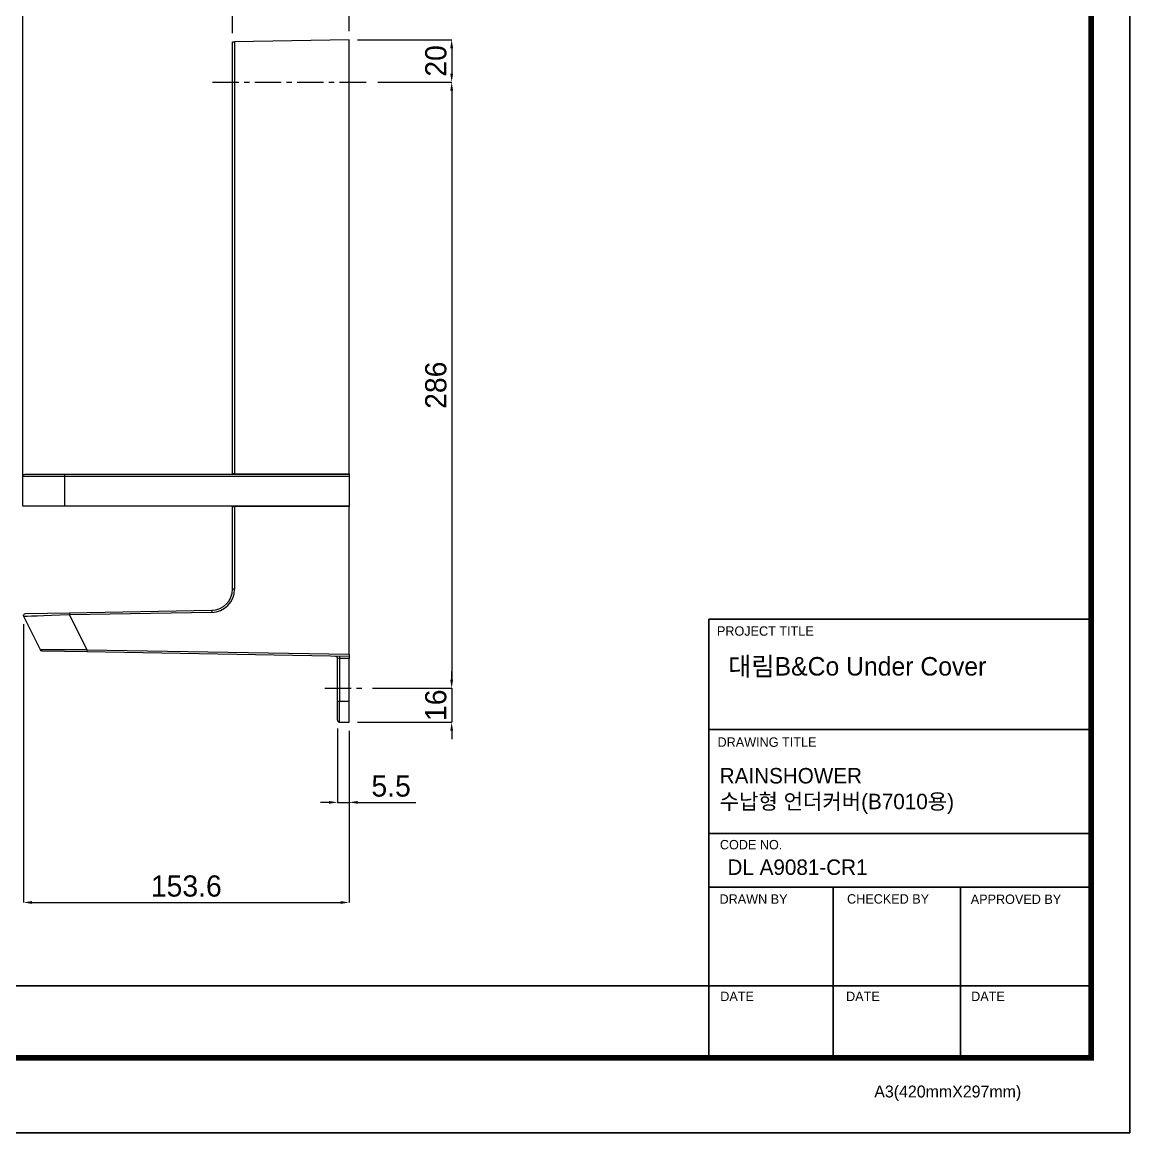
# Model space of a CAD drawing. Extents: x 1973 to 3101, y 0 to 827.
# Drawn here: x 2579 to 3101, y 0 to 524 of the extents above; entities that cross this region are included whole.
import ezdxf

# ---------------------------------------------------------------- set-up
doc = ezdxf.new("R2010")
doc.units = 0
doc.header["$LTSCALE"] = 10
doc.header["$MEASUREMENT"] = 0
doc.header["$PDMODE"] = 3
doc.header["$PDSIZE"] = -10
doc.linetypes.add('CENTER', pattern=[2, 1.25, -0.25, 0.25, -0.25])
doc.layers.get('0').update_dxf_attribs({"linetype": 'CONTINUOUS'})
doc.layers.get('DEFPOINTS').update_dxf_attribs({"linetype": 'CONTINUOUS'})
doc.layers.add('1', color=7, linetype='CONTINUOUS')
doc.styles.add('Daelim Dimension', font='\x7f\x7f\x7f\x7f.TTF')
doc.dimstyles.new('DEFAULT', dxfattribs={"dimscale": 2, "dimtxt": 2, "dimasz": 2, "dimexe": 0, "dimexo": 2, "dimgap": 1, "dimtad": 1, "dimdec": 1, "dimzin": 9, "dimdsep": 46, "dimtxsty": 'Daelim Dimension', "dimcen": 0.5, "dimclrd": 252, "dimclre": 252, "dimclrt": 3, "dimadec": 1, "dimazin": 0, "dimtfac": 1, "dimtdec": 1, "dimtix": 1, "dimtmove": 0, "dimatfit": 3, "dimfxl": 0, "dimtolj": 1, "dimtzin": 1, "dimlwd": 9, "dimlwe": 9, "dimarcsym": 0})

# ---------------------------------------------------------------- blocks, each defined once
blk = doc.blocks.new('*D13')
at = {"color": 5, "lineweight": 9, "ltscale": 0.5}
for p, q in [((2736.79, 515.71), (2781.17, 515.71)), ((2781.17, 511.71), (2781.17, 499.71)), ((2746.36, 495.71), (2781.17, 495.71))]:
    blk.add_line(p, q, dxfattribs=at)
at = {"color": 5, "ltscale": 0.5}
for points in [[(2780.51, 511.71), (2781.84, 511.71), (2781.17, 515.71)], [(2780.51, 499.71), (2781.84, 499.71), (2781.17, 495.71)]]:
    blk.add_solid(points, dxfattribs=at)
at = {"layer": 'DEFPOINTS', "color": 0, "ltscale": 0.5}
for p in [(2732.79, 515.71), (2742.36, 495.71), (2781.17, 495.71)]:
    blk.add_point(p, dxfattribs=at)
at = {"color": 7, "ltscale": 0.5, "insert": (2773.75, 505.71), "char_height": 10, "attachment_point": 5, "rotation": 90, "style": 'Daelim Dimension'}
blk.add_mtext('\\A1;20', dxfattribs=at)
blk = doc.blocks.new('*D14')
at = {"color": 5, "lineweight": 9, "ltscale": 0.5}
for p, q in [((2746.36, 495.71), (2781.17, 495.71)), ((2781.17, 491.71), (2781.17, 213.71)), ((2743.79, 209.71), (2781.17, 209.71))]:
    blk.add_line(p, q, dxfattribs=at)
at = {"color": 5, "ltscale": 0.5}
for points in [[(2780.51, 491.71), (2781.84, 491.71), (2781.17, 495.71)], [(2780.51, 213.71), (2781.84, 213.71), (2781.17, 209.71)]]:
    blk.add_solid(points, dxfattribs=at)
at = {"layer": 'DEFPOINTS', "color": 0, "ltscale": 0.5}
for p in [(2742.36, 495.71), (2739.79, 209.71), (2781.17, 209.71)]:
    blk.add_point(p, dxfattribs=at)
at = {"color": 7, "ltscale": 0.5, "insert": (2773.73, 352.71), "char_height": 10, "attachment_point": 5, "rotation": 90, "style": 'Daelim Dimension'}
blk.add_mtext('\\A1;286', dxfattribs=at)
blk = doc.blocks.new('*D15')
at = {"color": 5, "lineweight": 9, "ltscale": 0.5}
for p, q in [((2781.17, 213.71), (2781.17, 217.71)), ((2743.79, 209.71), (2781.17, 209.71)), ((2781.17, 209.71), (2781.17, 193.71)), ((2736.79, 193.71), (2781.17, 193.71)), ((2781.17, 189.71), (2781.17, 185.71))]:
    blk.add_line(p, q, dxfattribs=at)
at = {"color": 5, "ltscale": 0.5}
for points in [[(2780.51, 213.71), (2781.84, 213.71), (2781.17, 209.71)], [(2780.51, 189.71), (2781.84, 189.71), (2781.17, 193.71)]]:
    blk.add_solid(points, dxfattribs=at)
at = {"layer": 'DEFPOINTS', "color": 0, "ltscale": 0.5}
for p in [(2739.79, 209.71), (2732.79, 193.71), (2781.17, 193.71)]:
    blk.add_point(p, dxfattribs=at)
at = {"color": 7, "ltscale": 0.5, "insert": (2773.73, 201.71), "char_height": 10, "attachment_point": 5, "rotation": 90, "style": 'Daelim Dimension'}
blk.add_mtext('\\A1;16', dxfattribs=at)
blk = doc.blocks.new('*D16')
at = {"color": 5, "lineweight": 9, "ltscale": 0.5}
for p, q in [((2677.79, 518.75), (2677.79, 556.67)), ((2728.79, 556.67), (2681.79, 556.67)), ((2732.79, 519.71), (2732.79, 556.67))]:
    blk.add_line(p, q, dxfattribs=at)
at = {"color": 5, "ltscale": 0.5}
for points in [[(2681.79, 557.34), (2681.79, 556.01), (2677.79, 556.67)], [(2728.79, 557.34), (2728.79, 556.01), (2732.79, 556.67)]]:
    blk.add_solid(points, dxfattribs=at)
at = {"layer": 'DEFPOINTS', "color": 0, "ltscale": 0.5}
for p in [(2677.79, 556.67), (2677.79, 514.75), (2732.79, 515.71)]:
    blk.add_point(p, dxfattribs=at)
at = {"color": 7, "ltscale": 0.5, "insert": (2705.29, 564.06), "char_height": 10, "attachment_point": 5, "style": 'Daelim Dimension'}
blk.add_mtext('\\A1;55', dxfattribs=at)
blk = doc.blocks.new('*D17')
at = {"color": 5, "lineweight": 9, "ltscale": 0.5}
for p, q in [((2578.79, 299.71), (2578.79, 606.65)), ((2728.79, 606.65), (2582.79, 606.65)), ((2732.79, 519.71), (2732.79, 606.65))]:
    blk.add_line(p, q, dxfattribs=at)
at = {"color": 5, "ltscale": 0.5}
for points in [[(2582.79, 607.32), (2582.79, 605.99), (2578.79, 606.65)], [(2728.79, 607.32), (2728.79, 605.99), (2732.79, 606.65)]]:
    blk.add_solid(points, dxfattribs=at)
at = {"layer": 'DEFPOINTS', "color": 0, "ltscale": 0.5}
for p in [(2578.79, 606.65), (2732.79, 515.71), (2578.79, 295.71)]:
    blk.add_point(p, dxfattribs=at)
at = {"color": 7, "ltscale": 0.5, "insert": (2655.79, 614.04), "char_height": 10, "attachment_point": 5, "style": 'Daelim Dimension'}
blk.add_mtext('\\A1;154', dxfattribs=at)
blk = doc.blocks.new('*D18')
at = {"color": 5, "lineweight": 9, "ltscale": 0.5}
for p, q in [((2579.16, 240.01), (2579.16, 108.67)), ((2732.79, 189.71), (2732.79, 108.67)), ((2583.16, 108.67), (2728.79, 108.67))]:
    blk.add_line(p, q, dxfattribs=at)
at = {"color": 5, "ltscale": 0.5}
for points in [[(2583.16, 109.33), (2583.16, 108), (2579.16, 108.67)], [(2728.79, 109.33), (2728.79, 108), (2732.79, 108.67)]]:
    blk.add_solid(points, dxfattribs=at)
at = {"layer": 'DEFPOINTS', "color": 0, "ltscale": 0.5}
for p in [(2579.16, 244.01), (2732.79, 193.71), (2732.79, 108.67)]:
    blk.add_point(p, dxfattribs=at)
at = {"color": 7, "ltscale": 0.5, "insert": (2655.97, 116.37), "char_height": 10, "attachment_point": 5, "style": 'Daelim Dimension'}
blk.add_mtext('\\A1;153.6', dxfattribs=at)
blk = doc.blocks.new('*D19')
at = {"color": 5, "lineweight": 9, "ltscale": 0.5}
for p, q in [((2727.29, 190.71), (2727.29, 155.91)), ((2732.79, 189.71), (2732.79, 155.91)), ((2723.29, 155.91), (2719.29, 155.91)), ((2727.29, 155.91), (2732.79, 155.91)), ((2736.79, 155.91), (2764.21, 155.91))]:
    blk.add_line(p, q, dxfattribs=at)
at = {"color": 5, "ltscale": 0.5}
for points in [[(2723.29, 156.57), (2723.29, 155.24), (2727.29, 155.91)], [(2736.79, 156.57), (2736.79, 155.24), (2732.79, 155.91)]]:
    blk.add_solid(points, dxfattribs=at)
at = {"layer": 'DEFPOINTS', "color": 0, "ltscale": 0.5}
for p in [(2727.29, 194.71), (2732.79, 193.71), (2727.29, 155.91)]:
    blk.add_point(p, dxfattribs=at)
at = {"color": 7, "ltscale": 0.5, "insert": (2752.61, 163.55), "char_height": 10, "attachment_point": 5, "style": 'Daelim Dimension'}
blk.add_mtext('\\A1;5.5', dxfattribs=at)

msp = doc.modelspace()

# ---------------------------------------------------------------- linework, layer by layer
at = {"color": 5, "ltscale": 40}
for p, q in [((3082.84, 242.36), (2902.5, 242.36)), ((3082.84, 190.24), (2902.5, 190.24)), ((3082.84, 190.24), (2902.5, 190.24)), ((3082.84, 141.2), (2902.5, 141.2)), ((3082.84, 141.2), (2902.5, 141.2)), ((3082.84, 115.91), (2902.5, 115.91)), ((3082.84, 115.91), (2902.5, 115.91)), ((2961.08, 115.91), (2961.08, 35.4)), ((3021.19, 115.91), (3021.19, 35.4)), ((3082.84, 69.4), (2899.65, 69.4)), ((3082.84, 69.4), (2903.9, 69.4)), ((3082.84, 35.4), (2928.29, 35.4))]:
    msp.add_line(p, q, dxfattribs=at)
at = {"color": 5, "ltscale": 0.5}
msp.add_line((2902.5, 242.36), (2902.5, 34.31), dxfattribs=at)
at = {"color": 5}
msp.add_line((1990.84, 69.28), (2899.43, 69.28), dxfattribs=at)
at = {"ltscale": 0.5}
msp.add_lwpolyline([(1972.7, 0), (3101.1, 0), (3101.1, 826.8), (1972.7, 826.8)], close=True, dxfattribs=at)
at = {"color": 5, "linetype": 'ByBlock', "lineweight": 200, "const_width": 2.6}
msp.add_lwpolyline([(1990.84, 35.4), (3082.84, 35.4), (3082.84, 807.6), (1990.84, 807.6)], close=True, dxfattribs=at)
at = {"layer": '1', "color": 7, "linetype": 'Continuous', "lineweight": 18}
for p, q in [((2677.79, 514.75), (2678.77, 514.77)), ((2677.79, 310.86), (2677.79, 514.75)), ((2732.79, 515.71), (2678.77, 514.77)), ((2732.79, 310.86), (2732.79, 515.71)), ((2578.79, 295.71), (2578.91, 309.72)), ((2579.91, 310.71), (2598.46, 310.71)), ((2598.46, 310.71), (2732.79, 310.71)), ((2678.77, 310.86), (2677.79, 310.86)), ((2677.79, 310.71), (2677.79, 310.86)), ((2678.77, 310.86), (2732.79, 310.86)), ((2682.79, 310.86), (2682.79, 310.71)), ((2732.79, 310.86), (2732.79, 310.71)), ((2732.79, 310.71), (2732.79, 309.72)), ((2732.79, 309.72), (2732.79, 295.71)), ((2598.44, 295.71), (2578.79, 295.71)), ((2732.79, 295.71), (2598.44, 295.71)), ((2677.79, 295.56), (2677.79, 295.71)), ((2677.79, 295.56), (2678.77, 295.56)), ((2677.79, 256.54), (2677.79, 295.56)), ((2732.79, 295.56), (2678.77, 295.56)), ((2682.79, 295.71), (2682.79, 295.56)), ((2732.79, 295.71), (2732.79, 295.56)), ((2732.79, 225.75), (2732.79, 295.56)), ((2600.87, 245.37), (2667.96, 246.54)), ((2587.13, 227.83), (2579.26, 243.56)), ((2580.14, 245.01), (2600.87, 245.37)), ((2609.1, 226.91), (2588, 227.28)), ((2732.79, 224.75), (2609.1, 226.91)), ((2732.79, 225.75), (2732.79, 224.75)), ((2727.29, 203.71), (2727.29, 223.87)), ((2732.79, 224.75), (2732.79, 223.75)), ((2732.79, 203.71), (2732.79, 223.75)), ((2727.29, 194.71), (2727.29, 203.71)), ((2732.79, 193.71), (2732.79, 203.71)), ((2728.29, 193.71), (2732.79, 193.71))]:
    msp.add_line(p, q, dxfattribs=at)
at = {"layer": '1', "color": 7, "linetype": 'Continuous', "lineweight": 13}
for p, q in [((2678.77, 514.77), (2678.77, 310.86)), ((2598.44, 309.72), (2578.91, 309.72)), ((2732.79, 309.72), (2598.44, 309.72)), ((2598.44, 309.72), (2598.44, 295.71)), ((2678.77, 295.56), (2678.77, 256.54)), ((2678.77, 256.54), (2677.79, 256.54)), ((2667.96, 245.54), (2600.87, 244.37)), ((2600.87, 244.37), (2609.1, 227.91)), ((2609.1, 227.91), (2732.79, 225.75)), ((2728.29, 223.83), (2727.29, 223.87)), ((2728.3, 224.83), (2728.29, 223.83)), ((2732.79, 223.75), (2728.29, 223.83)), ((2728.29, 223.83), (2728.29, 203.71)), ((2727.29, 203.71), (2728.29, 203.71)), ((2728.29, 193.71), (2728.29, 203.71)), ((2728.29, 203.71), (2732.79, 203.71))]:
    msp.add_line(p, q, dxfattribs=at)
at = {"layer": '1', "color": 1, "linetype": 'CENTER', "lineweight": 13}
for p, q in [((2668.26, 495.71), (2742.36, 495.71)), ((2721.29, 209.71), (2739.79, 209.71))]:
    msp.add_line(p, q, dxfattribs=at)
at = {"layer": '1', "color": 7, "linetype": 'Continuous', "lineweight": 18, "extrusion": (0, 0, -1)}
for centre, start, end in [((-2579.91, 309.71), 0.5, 90), ((-2580.16, 244.01), 333.4349, 89), ((-2588.02, 228.28), 271, 333.4349), ((-2726.29, 223.87), 91, 180)]:
    msp.add_arc(centre, 1, start, end, dxfattribs=at)
at = {"layer": '1', "color": 7, "linetype": 'Continuous', "lineweight": 18}
for centre, radius, start, end in [((2667.79, 256.54), 10, 271, 0), ((2728.29, 194.71), 1, 180, 270)]:
    msp.add_arc(centre, radius, start, end, dxfattribs=at)
at = {"layer": '1', "color": 7, "linetype": 'Continuous', "lineweight": 13}
msp.add_arc((2667.77, 256.54), 11, 271, 0, dxfattribs=at)
for centre, major_axis, ratio, start_param, end_param in [((2598.46, 309.71), (0, -1), 0.017452, 3.141593, 4.703662), ((2667.98, 245.54), (0.017, -1), 0.01745, 3.141593, 4.712084), ((2601.21, 244.38), (21.95, 0.81), 0.000323, 1.586554, 3.14174), ((2600.89, 244.37), (0.017, -1), 0.01745, 3.141593, 4.712084), ((2609.45, 227.91), (22.32, 0.07), 0.000313, 1.586562, 3.141748), ((2609.12, 227.91), (-0.017, -1), 0.01745, 4.712694, 6.283185)]:
    msp.add_ellipse(centre, major_axis=major_axis, ratio=ratio, start_param=start_param, end_param=end_param, dxfattribs=at)

# ---------------------------------------------------------------- texts
at = {"color": 5, "ltscale": 40, "style": 'Daelim Dimension'}
for s, height, p in [('PROJECT TITLE', 4.453, (2906.32, 234.51)), ('DRAWING TITLE', 4.453, (2906.6, 182.11)), ('CODE NO.', 4.453, (2907.72, 133.71)), ('DRAWN BY', 4.453, (2907.54, 108.04)), ('CHECKED BY', 4.453, (2967.71, 108.12)), ('APPROVED BY', 4.453, (3026.06, 107.97)), ('DATE', 4.453, (2907.89, 62.14)), ('DATE', 4.453, (2967.24, 62.14)), ('DATE', 4.453, (3026.26, 62.14)), ('A3(420mmX297mm)', 5.6201, (2980.55, 16.66))]:
    msp.add_text(s, height=height, dxfattribs=at).set_placement(p)
at = {"attachment_point": 1, "style": 'Daelim Dimension'}
for s, insert, char_height, width in [('대림B&Co Under Cover', (2911.61, 224.46), 8.7291, 140.2959), (' RAINSHOWER\\P 수납형 언더커버(B7010용)', (2904.93, 172.11), 7.2871, 122.6352), ('DL A9081-CR1', (2911.29, 128.96), 7.2871, 122.6352)]:
    msp.add_mtext(s, dxfattribs=dict(at, insert=insert, char_height=char_height, width=width))

# ---------------------------------------------------------------- dimensions: what is measured, and where the dimension line sits
at = {"color": 5, "ltscale": 0.5}
for base, p1, p2, picture, middle in [((2578.79, 606.65), (2732.79, 515.71), (2578.79, 295.71), '*D17', (2655.79, 614.04)), ((2677.79, 556.67), (2732.79, 515.71), (2677.79, 514.75), '*D16', (2705.29, 564.06)), ((2732.79, 108.67), (2579.16, 244.01), (2732.79, 193.71), '*D18', (2655.97, 116.37))]:
    dim = msp.add_linear_dim(base=base, p1=p1, p2=p2, dimstyle='DEFAULT', override={"dimtxt": 5, "dimclrd": 5, "dimclre": 5, "dimclrt": 7}, dxfattribs=at)
    dim.commit()
    dim.dimension.update_dxf_attribs({"geometry": picture, "text_midpoint": middle})
for base, p1, p2, picture, middle in [((2781.17, 495.71), (2732.79, 515.71), (2742.36, 495.71), '*D13', (2773.75, 505.71)), ((2781.17, 209.71), (2742.36, 495.71), (2739.79, 209.71), '*D14', (2773.73, 352.71)), ((2781.17, 193.71), (2739.79, 209.71), (2732.79, 193.71), '*D15', (2773.73, 201.71))]:
    dim = msp.add_linear_dim(base=base, p1=p1, p2=p2, angle=90, dimstyle='DEFAULT', override={"dimtxt": 5, "dimclrd": 5, "dimclre": 5, "dimclrt": 7}, dxfattribs=at)
    dim.commit()
    dim.dimension.update_dxf_attribs({"geometry": picture, "text_midpoint": middle})
dim = msp.add_linear_dim(base=(2727.29, 155.91), p1=(2732.79, 193.71), p2=(2727.29, 194.71), dimstyle='DEFAULT', override={"dimtxt": 5, "dimclrd": 5, "dimclre": 5, "dimclrt": 7}, dxfattribs=at)
dim.commit()
dim.dimension.update_dxf_attribs({"geometry": '*D19', "text_midpoint": (2752.61, 155.91), "dimtype": 160})

doc.saveas('drawing.dxf')
